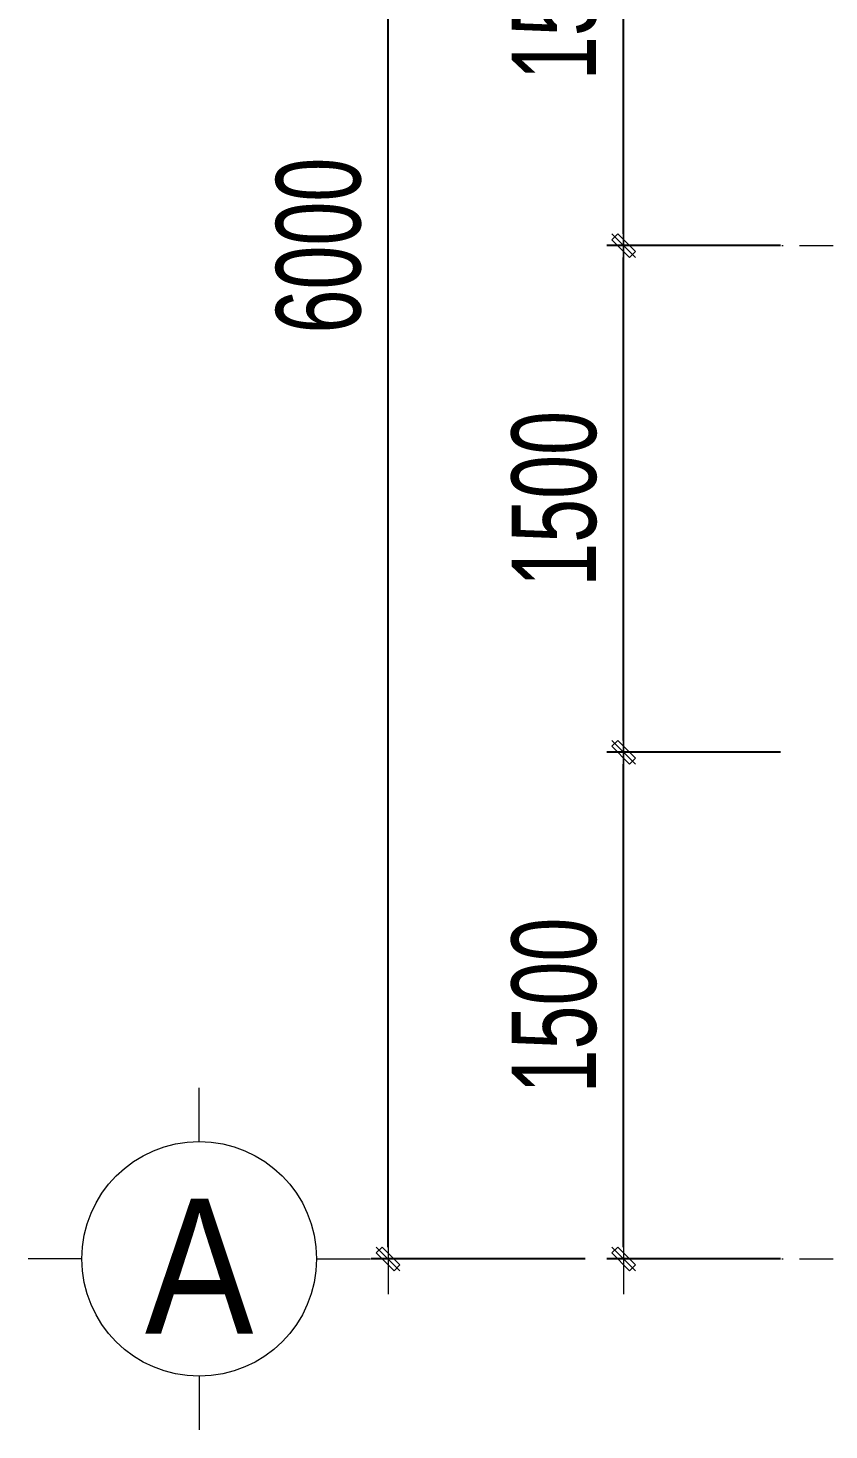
# Model space of a CAD drawing. Header units: millimetres. Extents: x -182770 to 489476, y -561170 to -280028.
# Drawn here: x -24700 to -22330, y -522908 to -518758 of the extents above; entities that cross this region are included whole.
import ezdxf
from ezdxf.enums import TextEntityAlignment as Align

# ---------------------------------------------------------------- set-up
doc = ezdxf.new("R2010")
doc.units = ezdxf.units.MM
doc.header["$MEASUREMENT"] = 0
doc.header["$PDMODE"] = 32
doc.linetypes.add('DASHDOT', pattern=[1, 0.5, -0.25, 0, -0.25])
doc.layers.get('Defpoints').update_dxf_attribs({"color": 1})
for name, color, linetype, lineweight in [('LC Dim', 8, 'Continuous', 18), ('LC ISO', 153, 'Continuous', 13), ('LC Net manh', 133, 'Continuous', 5), ('LC Net truc', 79, 'DASHDOT', 13), ('LC Text1', 3, 'Continuous', 20)]:
    doc.layers.add(name, color=color, linetype=linetype, lineweight=lineweight)
doc.styles.add('HOATBIF', font='hoatbif.shx', dxfattribs={"width": 0.7})
doc.styles.add('LC 1', font='VHAVANB.TTF')
doc.dimstyles.new('1-100', dxfattribs={"dimscale": 100, "dimtxt": 2.5, "dimasz": 0.35, "dimexe": 0.5, "dimexo": 0, "dimgap": 0.8, "dimtad": 1, "dimdec": 0, "dimzin": 0, "dimdsep": 46, "dimtxsty": 'HOATBIF', "dimblk1": 'DOT', "dimblk2": 'DOT', "dimsah": 1, "dimcen": -1, "dimdle": 1, "dimclrd": 256, "dimclre": 256, "dimclrt": 4, "dimadec": 3, "dimazin": 2, "dimtfac": 0.333333, "dimtdec": 0, "dimtix": 1, "dimtmove": 2, "dimatfit": 3, "dimldrblk": 'DOT', "dimfxl": 1, "dimtvp": 0.833333, "dimtolj": 1, "dimtzin": 0, "dimarcsym": 0})

# ---------------------------------------------------------------- blocks, each defined once
blk = doc.blocks.new('DOT')
at = {"layer": 'LC Dim'}
blk.add_line((-3, 0), (3, 0), dxfattribs=at)
at = {"layer": 'LC Dim', "color": 4}
blk.add_line((-1, -1), (1, 1), dxfattribs=at)
blk.add_lwpolyline([(0.5, 1), (-1, -0.5), (-0.5, -1), (1, 0.5)], close=True, dxfattribs=at)
blk = doc.blocks.new('*D333')
at = {"layer": 'Defpoints', "color": 0, "ltscale": 2, "transparency": 16777216}
for p in [(-23634.7, -516401.8), (-23051.7, -516401.8), (-23051.7, -522401.8)]:
    blk.add_point(p, dxfattribs=at)
at = {"layer": 'LC Dim', "lineweight": -2, "ltscale": 2, "transparency": 16777216}
for p, q in [((-23051.7, -516401.8), (-23684.7, -516401.8)), ((-23634.7, -522366.8), (-23634.7, -516436.8)), ((-23051.7, -522401.8), (-23684.7, -522401.8))]:
    blk.add_line(p, q, dxfattribs=at)
at = {"layer": 'LC Dim', "lineweight": -2, "ltscale": 2, "transparency": 16777216, "xscale": 35, "yscale": 35, "zscale": 35}
for p, rotation in [((-23634.7, -516401.8), 90), ((-23634.7, -522401.8), 270)]:
    blk.add_blockref('DOT', p, dxfattribs=dict(at, rotation=rotation))
at = {"layer": 'LC Dim', "color": 4, "ltscale": 2, "transparency": 16777216, "insert": (-23839.7, -519401.8), "char_height": 250, "attachment_point": 5, "rotation": 90, "style": 'HOATBIF'}
blk.add_mtext('\\A1;6000', dxfattribs=at)
blk = doc.blocks.new('_Dot')
at = {"color": 0, "linetype": 'ByBlock', "lineweight": -2}
blk.add_line((-0.5, 0), (-1, 0), dxfattribs=at)
at = {"color": 0, "linetype": 'ByBlock', "const_width": 0.5}
blk.add_lwpolyline([(-0.25, 0, 1), (0.25, 0, 1)], format="xyb", close=True, dxfattribs=at)
blk = doc.blocks.new('TTRUC')
at = {"layer": 'LC ISO'}
for p, q in [((0, 6.946), (0, 10.132)), ((-6.946, 0), (-10.132, 0)), ((6.946, 0), (10.132, 0)), ((0, -6.946), (0, -10.132))]:
    blk.add_line(p, q, dxfattribs=at)
at = {"layer": 'LC Net manh'}
blk.add_circle((0, 0), 6.946, dxfattribs=at)
blk = doc.blocks.new('*D337')
at = {"layer": 'Defpoints', "color": 0, "ltscale": 2, "transparency": 16777216}
for p in [(-22937.5, -517901.8), (-22473.3, -517901.8), (-22473.3, -519401.8)]:
    blk.add_point(p, dxfattribs=at)
at = {"layer": 'LC Dim', "lineweight": -2, "ltscale": 2, "transparency": 16777216}
for p, q in [((-22473.3, -517901.8), (-22987.5, -517901.8)), ((-22937.5, -519366.8), (-22937.5, -517936.8)), ((-22473.3, -519401.8), (-22987.5, -519401.8))]:
    blk.add_line(p, q, dxfattribs=at)
at = {"layer": 'LC Dim', "lineweight": -2, "ltscale": 2, "transparency": 16777216, "xscale": 35, "yscale": 35, "zscale": 35}
for p, rotation in [((-22937.5, -517901.8), 90), ((-22937.5, -519401.8), 270)]:
    blk.add_blockref('DOT', p, dxfattribs=dict(at, rotation=rotation))
at = {"layer": 'LC Dim', "color": 4, "ltscale": 2, "transparency": 16777216, "insert": (-23142.5, -518651.8), "char_height": 250, "attachment_point": 5, "rotation": 90, "style": 'HOATBIF'}
blk.add_mtext('\\A1;1500', dxfattribs=at)
blk = doc.blocks.new('*D338')
at = {"layer": 'Defpoints', "color": 0, "ltscale": 2, "transparency": 16777216}
for p in [(-22937.5, -519401.8), (-22473.3, -519401.8), (-22473.3, -520901.8)]:
    blk.add_point(p, dxfattribs=at)
at = {"layer": 'LC Dim', "lineweight": -2, "ltscale": 2, "transparency": 16777216}
for p, q in [((-22473.3, -519401.8), (-22987.5, -519401.8)), ((-22937.5, -520866.8), (-22937.5, -519436.8)), ((-22473.3, -520901.8), (-22987.5, -520901.8))]:
    blk.add_line(p, q, dxfattribs=at)
at = {"layer": 'LC Dim', "lineweight": -2, "ltscale": 2, "transparency": 16777216, "xscale": 35, "yscale": 35, "zscale": 35}
for p, rotation in [((-22937.5, -519401.8), 90), ((-22937.5, -520901.8), 270)]:
    blk.add_blockref('DOT', p, dxfattribs=dict(at, rotation=rotation))
at = {"layer": 'LC Dim', "color": 4, "ltscale": 2, "transparency": 16777216, "insert": (-23142.5, -520151.8), "char_height": 250, "attachment_point": 5, "rotation": 90, "style": 'HOATBIF'}
blk.add_mtext('\\A1;1500', dxfattribs=at)
blk = doc.blocks.new('*D339')
at = {"layer": 'Defpoints', "color": 0, "ltscale": 2, "transparency": 16777216}
for p in [(-22937.5, -520901.8), (-22473.3, -520901.8), (-22473.3, -522401.8)]:
    blk.add_point(p, dxfattribs=at)
at = {"layer": 'LC Dim', "lineweight": -2, "ltscale": 2, "transparency": 16777216}
for p, q in [((-22473.3, -520901.8), (-22987.5, -520901.8)), ((-22937.5, -522366.8), (-22937.5, -520936.8)), ((-22473.3, -522401.8), (-22987.5, -522401.8))]:
    blk.add_line(p, q, dxfattribs=at)
at = {"layer": 'LC Dim', "lineweight": -2, "ltscale": 2, "transparency": 16777216, "xscale": 35, "yscale": 35, "zscale": 35}
for p, rotation in [((-22937.5, -520901.8), 90), ((-22937.5, -522401.8), 270)]:
    blk.add_blockref('DOT', p, dxfattribs=dict(at, rotation=rotation))
at = {"layer": 'LC Dim', "color": 4, "ltscale": 2, "transparency": 16777216, "insert": (-23142.5, -521651.8), "char_height": 250, "attachment_point": 5, "rotation": 90, "style": 'HOATBIF'}
blk.add_mtext('\\A1;1500', dxfattribs=at)

msp = doc.modelspace()

# ---------------------------------------------------------------- linework, layer by layer
at = {"layer": 'LC Net truc', "ltscale": 200}
for p, q in [((-22817.7, -519401.8), (-13724.2, -519401.8)), ((-22817.7, -522401.8), (-13724.2, -522401.8))]:
    msp.add_line(p, q, dxfattribs=at)

# ---------------------------------------------------------------- block references
at = {"layer": 'LC ISO', "xscale": 50, "yscale": 50, "zscale": 50, "rotation": 180}
msp.add_blockref('TTRUC', (-24193.8, -522401.8), dxfattribs=at)

# ---------------------------------------------------------------- texts
at = {"layer": 'LC Text1', "ltscale": 0.2, "style": 'LC 1', "width": 0.9}
msp.add_text('a', height=400, dxfattribs=at).set_placement((-24193.8, -522743.4), align=Align.BOTTOM_CENTER)

# ---------------------------------------------------------------- dimensions: what is measured, and where the dimension line sits
at = {"layer": 'LC Dim', "ltscale": 2}
dim = msp.add_linear_dim(base=(-23634.7, -516401.8), p1=(-23051.7, -522401.8), p2=(-23051.7, -516401.8), angle=90, dimstyle='1-100', override={"dimscale": 100}, dxfattribs=at)
dim.commit()
dim.dimension.update_dxf_attribs({"geometry": '*D333', "text_midpoint": (-23839.7, -519401.8)})
for base, p1, p2, picture, middle in [((-22937.5, -517901.8), (-22473.3, -519401.8), (-22473.3, -517901.8), '*D337', (-23142.5, -518651.8)), ((-22937.5, -519401.8), (-22473.3, -520901.8), (-22473.3, -519401.8), '*D338', (-23142.5, -520151.8)), ((-22937.5, -520901.8), (-22473.3, -522401.8), (-22473.3, -520901.8), '*D339', (-23142.5, -521651.8))]:
    dim = msp.add_linear_dim(base=base, p1=p1, p2=p2, angle=90, dimstyle='1-100', dxfattribs=at)
    dim.commit()
    dim.dimension.update_dxf_attribs({"geometry": picture, "text_midpoint": middle})

doc.saveas('drawing.dxf')
